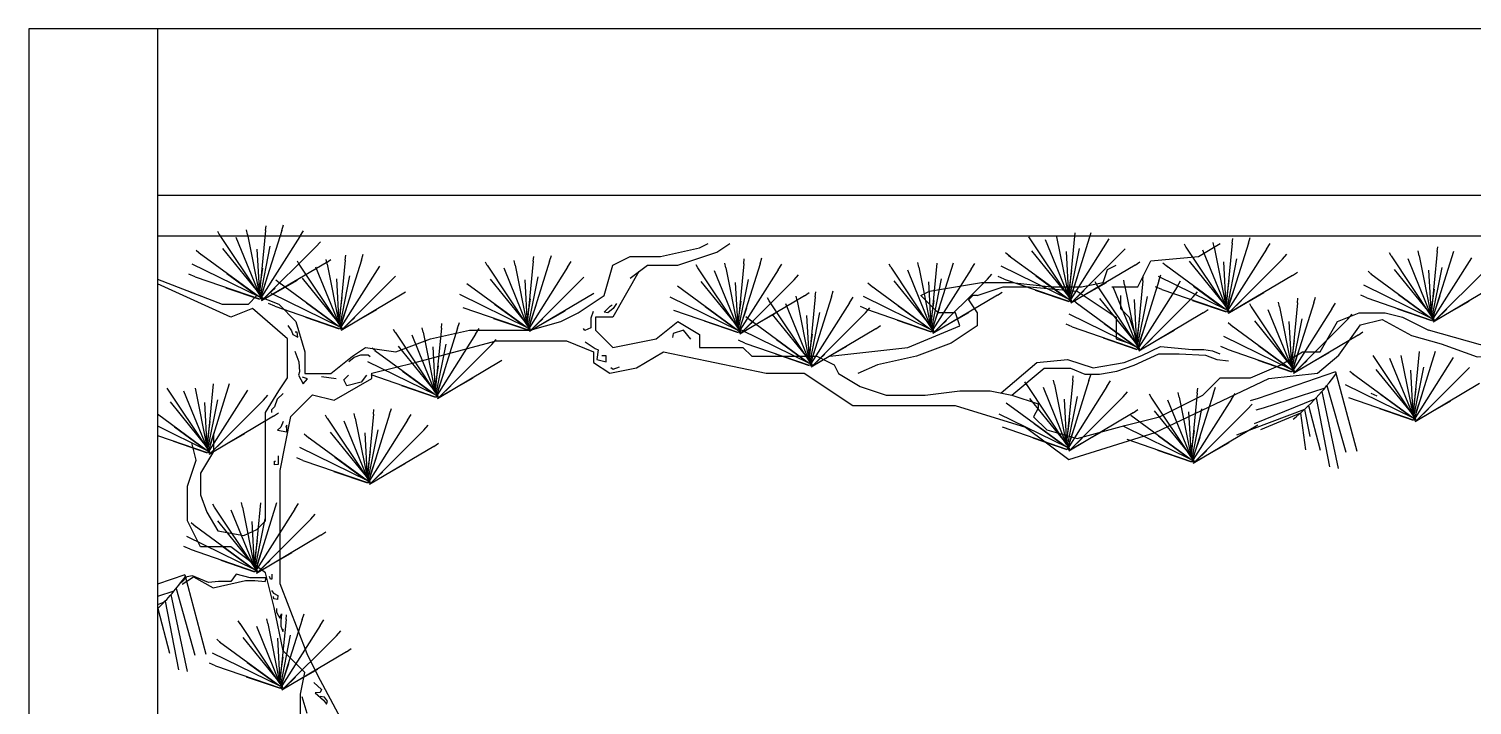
# Model space of a CAD drawing. Extents: x -66030 to 95157, y -13132 to 45879.
# Drawn here: x 21383 to 23166, y 40879 to 41715 of the extents above; entities that cross this region are included whole.
import ezdxf

# ---------------------------------------------------------------- set-up
doc = ezdxf.new("R2010")
doc.units = 0
doc.header["$LTSCALE"] = 100
doc.header["$MEASUREMENT"] = 0
for name, color, linetype in [('3', 11, 'CONTINUOUS'), ('4', 121, 'CONTINUOUS'), ('6', 6, 'CONTINUOUS')]:
    doc.layers.add(name, color=color, linetype=linetype)

msp = doc.modelspace()

# ---------------------------------------------------------------- linework, layer by layer
at = {"layer": '3', "linetype": 'ByBlock'}
for p, q in [((21618.3, 41460.6), (21616.2, 41464.5)), ((21618, 41460.9), (21667.8, 41386.3)), ((21638.6, 41457.6), (21667.8, 41386.3)), ((21652.9, 41460.9), (21651.6, 41466.6)), ((21652.9, 41460.9), (21667.8, 41386.3)), ((21675.3, 41465.8), (21667.8, 41388.7)), ((21695.2, 41465.8), (21670.3, 41386.3)), ((21717.6, 41458.4), (21670.3, 41383.8)), ((21675.3, 41465.8), (21675.8, 41471.8)), ((21695.2, 41465.8), (21697.5, 41473)), ((21717.6, 41458.4), (21722, 41465.4)), ((22618, 41458), (22667.8, 41383.4)), ((22652.9, 41458), (22667.8, 41383.4)), ((22675.3, 41463), (22667.8, 41385.9)), ((22695.2, 41463), (22670.3, 41383.4)), ((22870, 41450.3), (22870.5, 41456.2)), ((22889.9, 41450.3), (22892.2, 41457.4)), ((21589.6, 41441.6), (21595.7, 41436.4)), ((21593.1, 41438.5), (21667.8, 41383.8)), ((21622, 41443.7), (21670, 41384.5)), ((21664.6, 41442.8), (21667.5, 41387.6)), ((21680.6, 41446.4), (21668.4, 41384.8)), ((21737.5, 41445.9), (21670.3, 41378.8)), ((21737.5, 41445.9), (21742.9, 41452.1)), ((22589.6, 41438.7), (22595.7, 41433.6)), ((22622, 41440.8), (22670, 41381.6)), ((22638.6, 41454.7), (22667.8, 41383.4)), ((22664.6, 41439.9), (22667.5, 41384.7)), ((22680.6, 41443.5), (22668.4, 41381.9)), ((22717.6, 41455.5), (22670.3, 41380.9)), ((22737.5, 41443.1), (22670.3, 41375.9)), ((22813, 41445), (22810.9, 41449)), ((22812.7, 41445.3), (22862.5, 41370.7)), ((22833.3, 41442), (22862.5, 41370.7)), ((22847.5, 41445.3), (22846.3, 41451.1)), ((22847.5, 41445.3), (22862.5, 41370.7)), ((22870, 41450.3), (22862.5, 41373.2)), ((22889.9, 41450.3), (22865, 41370.7)), ((22912.3, 41442.8), (22865, 41368.2)), ((22912.3, 41442.8), (22916.7, 41449.9)), ((23066.5, 41434.5), (23064.4, 41438.4)), ((23101, 41434.8), (23099.7, 41440.6)), ((23123.4, 41439.8), (23116, 41362.7)), ((23143.3, 41439.8), (23118.4, 41360.2)), ((23123.4, 41439.8), (23123.9, 41445.7)), ((21583.9, 41424.9), (21667.8, 41383.8)), ((21749.9, 41426.1), (21670.3, 41378.8)), ((21716.7, 41424.1), (21714.6, 41428.1)), ((21716.4, 41424.4), (21766.2, 41349.8)), ((21737, 41421.1), (21766.2, 41349.8)), ((21749.9, 41426.1), (21755.9, 41430.1)), ((21751.3, 41424.4), (21750, 41430.2)), ((21751.3, 41424.4), (21766.2, 41349.8)), ((21773.7, 41429.4), (21766.2, 41352.3)), ((21793.6, 41429.4), (21768.7, 41349.8)), ((21816, 41421.9), (21768.7, 41347.3)), ((21773.7, 41429.4), (21774.2, 41435.3)), ((21793.6, 41429.4), (21795.9, 41436.5)), ((21949.2, 41422.7), (21947.1, 41426.6)), ((21948.9, 41423), (21998.7, 41348.4)), ((21983.7, 41423), (21982.5, 41428.7)), ((21983.7, 41423), (21998.7, 41348.4)), ((22006.1, 41428), (21998.7, 41350.9)), ((22026.1, 41428), (22001.2, 41348.4)), ((22048.5, 41420.5), (22001.2, 41345.9)), ((22006.1, 41428), (22006.7, 41433.9)), ((22026.1, 41428), (22028.4, 41435.1)), ((22048.5, 41420.5), (22052.9, 41427.5)), ((22209.5, 41419.6), (22207.4, 41423.5)), ((22244, 41419.9), (22242.8, 41425.6)), ((22266.4, 41424.8), (22259, 41347.8)), ((22286.3, 41424.8), (22261.4, 41345.3)), ((22266.4, 41424.8), (22266.9, 41430.8)), ((22286.3, 41424.8), (22288.7, 41432)), ((22308.8, 41417.4), (22313.2, 41424.4)), ((22448.1, 41420.4), (22446, 41424.3)), ((22447.8, 41420.7), (22497.6, 41346.1)), ((22482.6, 41420.7), (22481.4, 41426.4)), ((22482.6, 41420.7), (22497.6, 41346.1)), ((22505, 41425.7), (22497.6, 41348.6)), ((22525, 41425.7), (22500.1, 41346.1)), ((22547.4, 41418.2), (22551.8, 41425.2)), ((22583.9, 41422.1), (22667.8, 41380.9)), ((22593.1, 41435.6), (22667.8, 41380.9)), ((22749.9, 41423.2), (22755.9, 41427.2)), ((22784.3, 41426), (22790.3, 41420.9)), ((22787.8, 41422.9), (22862.5, 41368.2)), ((22816.6, 41428.1), (22864.7, 41368.9)), ((22859.3, 41427.2), (22862.2, 41372)), ((22875.3, 41430.8), (22863.1, 41369.2)), ((22932.2, 41430.4), (22865, 41363.2)), ((22932.2, 41430.4), (22937.6, 41436.6)), ((23066.2, 41434.8), (23116, 41360.2)), ((23086.8, 41431.5), (23116, 41360.2)), ((23101, 41434.8), (23116, 41360.2)), ((23128.8, 41420.3), (23116.5, 41358.7)), ((23165.7, 41432.3), (23118.4, 41357.7)), ((21588.1, 41408.6), (21580.5, 41412)), ((21588.1, 41408.6), (21667.8, 41381.3)), ((21627.4, 41412.9), (21664.6, 41385.7)), ((21671.2, 41419.5), (21668.2, 41397.5)), ((21678.2, 41411.1), (21671.2, 41390.2)), ((21671.8, 41380.3), (21714.5, 41404.7)), ((21688, 41405.1), (21694.1, 41400)), ((21720.4, 41407.2), (21768.4, 41348)), ((21763, 41406.3), (21765.9, 41351.1)), ((21779, 41409.9), (21766.8, 41348.3)), ((21835.9, 41409.5), (21768.7, 41342.3)), ((21952.8, 41405.8), (22000.9, 41346.6)), ((21969.5, 41419.7), (21998.7, 41348.4)), ((21995.5, 41404.9), (21998.4, 41349.7)), ((22011.5, 41408.5), (21999.2, 41346.9)), ((22068.4, 41408.1), (22001.2, 41340.9)), ((22209.2, 41419.9), (22259, 41345.3)), ((22213.1, 41402.7), (22261.2, 41343.5)), ((22229.8, 41416.6), (22259, 41345.3)), ((22244, 41419.9), (22259, 41345.3)), ((22271.8, 41405.4), (22259.5, 41343.8)), ((22308.8, 41417.4), (22261.4, 41342.8)), ((22328.7, 41405), (22261.4, 41337.8)), ((22328.7, 41405), (22334, 41411.1)), ((22451.7, 41403.5), (22499.8, 41344.3)), ((22468.4, 41417.4), (22497.6, 41346.1)), ((22494.4, 41402.6), (22497.3, 41347.4)), ((22510.4, 41406.2), (22498.1, 41344.6)), ((22547.4, 41418.2), (22500.1, 41343.6)), ((22567.3, 41405.8), (22500.1, 41338.6)), ((22567.3, 41405.8), (22572.7, 41411.9)), ((22588.1, 41405.8), (22580.5, 41409.1)), ((22588.1, 41405.8), (22667.8, 41378.4)), ((22627.4, 41410), (22664.6, 41382.8)), ((22671.2, 41416.6), (22668.2, 41394.6)), ((22678.2, 41408.2), (22671.2, 41387.3)), ((22702.5, 41398.6), (22700.4, 41402.6)), ((22737, 41398.9), (22735.8, 41404.7)), ((22759.4, 41403.9), (22752, 41326.8)), ((22779.3, 41403.9), (22754.5, 41324.3)), ((22759.4, 41403.9), (22759.9, 41409.8)), ((22778.6, 41409.4), (22862.5, 41368.2)), ((22779.3, 41403.9), (22781.7, 41411)), ((22801.8, 41396.4), (22806.2, 41403.5)), ((22865.9, 41404), (22862.9, 41381.9)), ((22944.6, 41410.5), (22865, 41363.2)), ((22944.6, 41410.5), (22950.6, 41414.5)), ((23037.8, 41415.5), (23043.8, 41410.4)), ((23041.3, 41412.4), (23116, 41357.7)), ((23070.1, 41417.6), (23118.2, 41358.4)), ((23112.7, 41416.7), (23115.7, 41361.5)), ((23185.7, 41419.9), (23118.4, 41352.7)), ((21626.2, 41395.1), (21667.9, 41380.9)), ((21667.9, 41386.3), (21668.8, 41383.3)), ((21670, 41386.9), (21670, 41384.5)), ((21687, 41394.8), (21673.6, 41382.1)), ((21682.3, 41388.5), (21766.2, 41347.3)), ((21691.5, 41402), (21766.2, 41347.3)), ((21848.3, 41389.6), (21768.7, 41342.3)), ((21914.8, 41387.1), (21998.7, 41345.9)), ((21924, 41400.6), (21998.7, 41345.9)), ((22080.8, 41388.2), (22001.2, 41340.9)), ((22184.3, 41397.5), (22259, 41342.8)), ((22255.8, 41401.8), (22258.7, 41346.6)), ((22341.1, 41385.1), (22261.4, 41337.8)), ((22332.2, 41379.1), (22330.9, 41384.8)), ((22341.1, 41385.1), (22347, 41389.1)), ((22354.6, 41384), (22355.1, 41390)), ((22374.5, 41384), (22376.9, 41391.2)), ((22413.6, 41384.8), (22497.6, 41343.6)), ((22419.4, 41401.4), (22425.4, 41396.2)), ((22422.9, 41398.3), (22497.6, 41343.6)), ((22579.7, 41385.9), (22500.1, 41338.6)), ((22579.7, 41385.9), (22585.7, 41389.9)), ((22626.2, 41392.2), (22667.9, 41378)), ((22671.8, 41377.4), (22714.5, 41401.8)), ((22687, 41391.9), (22673.7, 41379.2)), ((22702.2, 41398.9), (22752, 41324.3)), ((22722.8, 41395.6), (22752, 41324.3)), ((22737, 41398.9), (22752, 41324.3)), ((22801.8, 41396.4), (22754.5, 41321.8)), ((22782.8, 41393.1), (22775.2, 41396.4)), ((22782.8, 41393.1), (22862.5, 41365.7)), ((22821.7, 41384), (22827, 41390.2)), ((22822.1, 41397.3), (22859.3, 41370.1)), ((22872.9, 41395.5), (22865.9, 41374.7)), ((22866.5, 41364.7), (22909.2, 41389.2)), ((23036.3, 41382.6), (23028.7, 41385.9)), ((23032, 41398.9), (23116, 41357.7)), ((23075.6, 41386.8), (23112.7, 41359.6)), ((23119.4, 41393.4), (23116.4, 41371.4)), ((23198.1, 41400), (23118.4, 41352.7)), ((23126.4, 41385), (23119.4, 41364.2)), ((21668.8, 41383.3), (21668.5, 41382.1)), ((21668.5, 41382.1), (21670, 41380.6)), ((21670, 41384.5), (21670.9, 41382.1)), ((21670, 41382.7), (21671.2, 41382.7)), ((21670, 41380.9), (21670, 41382.7)), ((21670.9, 41380.9), (21670, 41380.9)), ((21670.9, 41382.1), (21670.9, 41380.9)), ((21686.5, 41372.2), (21678.9, 41375.5)), ((21686.5, 41372.2), (21766.2, 41344.8)), ((21725.8, 41376.4), (21763, 41349.2)), ((21769.6, 41383.1), (21766.6, 41361)), ((21776.6, 41374.6), (21769.6, 41353.8)), ((21770.2, 41343.8), (21812.9, 41368.3)), ((21919, 41370.8), (21998.7, 41343.4)), ((21958.3, 41375), (21995.5, 41347.8)), ((22002.1, 41381.6), (21999.1, 41359.6)), ((22009.1, 41373.2), (22002.1, 41352.3)), ((22002.7, 41342.4), (22045.3, 41366.8)), ((22093.7, 41365), (22097.5, 41368.7)), ((22097.5, 41368.7), (22101.2, 41372.5)), ((22105, 41369.5), (22098.2, 41364.2)), ((22101.2, 41372.5), (22103.5, 41374)), ((22108.8, 41375.5), (22105, 41369.5)), ((22175, 41384), (22259, 41342.8)), ((22179.3, 41367.6), (22259, 41340.3)), ((22218.6, 41371.9), (22255.8, 41344.7)), ((22262.4, 41378.5), (22259.4, 41356.5)), ((22269.4, 41370.1), (22262.4, 41349.2)), ((22297.7, 41378.8), (22295.5, 41382.7)), ((22297.3, 41379.1), (22347.1, 41304.5)), ((22317.9, 41375.8), (22347.1, 41304.5)), ((22332.2, 41379.1), (22347.1, 41304.5)), ((22354.6, 41384), (22347.1, 41306.9)), ((22374.5, 41384), (22349.6, 41304.5)), ((22396.9, 41376.6), (22349.6, 41302)), ((22396.9, 41376.6), (22401.4, 41383.6)), ((22417.9, 41368.5), (22410.3, 41371.8)), ((22416.8, 41364.1), (22422.2, 41370.3)), ((22417.9, 41368.5), (22497.6, 41341.1)), ((22457.2, 41372.7), (22494.4, 41345.5)), ((22501, 41379.3), (22498, 41357.3)), ((22508, 41370.9), (22501, 41350)), ((22667.9, 41383.4), (22668.8, 41380.4)), ((22668.8, 41380.4), (22668.5, 41379.2)), ((22668.5, 41379.2), (22670, 41377.7)), ((22670, 41384), (22670, 41381.6)), ((22670, 41381.6), (22670.9, 41379.2)), ((22670, 41379.8), (22671.2, 41379.8)), ((22670, 41378), (22670, 41379.8)), ((22670.9, 41378), (22670, 41378)), ((22670.9, 41379.2), (22670.9, 41378)), ((22673.8, 41379.6), (22679.8, 41374.5)), ((22677.3, 41376.5), (22752, 41321.8)), ((22706.1, 41381.7), (22754.2, 41322.5)), ((22748.8, 41380.8), (22751.7, 41325.6)), ((22764.8, 41384.4), (22752.5, 41322.8)), ((22821.7, 41384), (22754.5, 41316.9)), ((22820.9, 41379.5), (22862.6, 41365.3)), ((22834.1, 41364.1), (22840, 41368.1)), ((22862.6, 41370.7), (22863.5, 41367.7)), ((22863.5, 41367.7), (22863.2, 41366.5)), ((22864.7, 41371.3), (22864.7, 41368.9)), ((22864.7, 41368.9), (22865.6, 41366.5)), ((22864.7, 41367.1), (22865.9, 41367.1)), ((22864.7, 41365.3), (22864.7, 41367.1)), ((22881.6, 41379.2), (22868.3, 41366.5)), ((22893.8, 41371.1), (22891.6, 41375.1)), ((22893.4, 41371.4), (22943.2, 41296.8)), ((22914, 41368.1), (22943.2, 41296.8)), ((22928.3, 41371.4), (22927, 41377.2)), ((22928.3, 41371.4), (22943.2, 41296.8)), ((22950.7, 41376.4), (22943.2, 41299.3)), ((22970.6, 41376.4), (22945.7, 41296.8)), ((22993, 41368.9), (22945.7, 41294.3)), ((22950.7, 41376.4), (22951.2, 41382.3)), ((22970.6, 41376.4), (22973, 41383.5)), ((22993, 41368.9), (22997.4, 41376)), ((23036.3, 41382.6), (23116, 41355.2)), ((23074.4, 41369), (23116.1, 41354.8)), ((23120, 41354.2), (23162.6, 41378.7)), ((23135.1, 41368.7), (23121.8, 41356)), ((21724.6, 41358.6), (21766.3, 41344.4)), ((21766.3, 41349.8), (21767.2, 41346.8)), ((21768.4, 41350.4), (21768.4, 41348)), ((21785.4, 41358.3), (21772.1, 41345.6)), ((21892.5, 41345), (21893, 41351)), ((21912.4, 41345), (21914.7, 41352.2)), ((21957.1, 41357.2), (21998.8, 41343)), ((22000.9, 41349), (22000.9, 41346.6)), ((22017.8, 41356.9), (22004.5, 41344.2)), ((22080.2, 41365.7), (22077.2, 41357.4)), ((22077.2, 41357.4), (22077.2, 41345.4)), ((22098.2, 41364.2), (22093.7, 41365)), ((22217.4, 41354.1), (22259.1, 41339.9)), ((22263, 41339.3), (22305.6, 41363.7)), ((22278.1, 41353.8), (22264.8, 41341.1)), ((22268.9, 41359.8), (22275, 41354.6)), ((22272.4, 41356.7), (22347.1, 41302)), ((22301.3, 41361.9), (22349.4, 41302.7)), ((22343.9, 41361), (22346.9, 41305.8)), ((22359.9, 41364.6), (22347.7, 41303)), ((22416.8, 41364.1), (22349.6, 41297)), ((22456, 41354.9), (22497.7, 41340.7)), ((22501.6, 41340.1), (22544.2, 41364.5)), ((22516.7, 41354.6), (22503.4, 41341.9)), ((22672.3, 41346.7), (22664.7, 41350)), ((22668, 41363), (22752, 41321.8)), ((22711.6, 41350.9), (22748.8, 41323.7)), ((22755.4, 41357.6), (22752.4, 41335.5)), ((22834.1, 41364.1), (22754.5, 41316.9)), ((22762.4, 41349.1), (22755.4, 41328.3)), ((22863.2, 41366.5), (22864.7, 41365)), ((22865.6, 41365.3), (22864.7, 41365.3)), ((22865, 41352.1), (22871.1, 41347)), ((22865.6, 41366.5), (22865.6, 41365.3)), ((22868.5, 41349), (22943.2, 41294.3)), ((22897.4, 41354.2), (22945.4, 41295)), ((22940, 41353.3), (22943, 41298.1)), ((22956, 41356.9), (22943.8, 41295.3)), ((23012.9, 41356.5), (22945.7, 41289.3)), ((23012.9, 41356.5), (23018.3, 41362.7)), ((23116.1, 41360.2), (23117, 41357.2)), ((23117, 41357.2), (23116.7, 41356)), ((23116.7, 41356), (23118.2, 41354.5)), ((23118.2, 41360.8), (23118.2, 41358.4)), ((23118.2, 41358.4), (23119.1, 41356)), ((23118.2, 41356.6), (23119.4, 41356.6)), ((23118.2, 41354.8), (23118.2, 41356.6)), ((23119.1, 41354.8), (23118.2, 41354.8)), ((23119.1, 41356), (23119.1, 41354.8)), ((21702.9, 41348.4), (21707.4, 41341.7)), ((21707.4, 41341.7), (21708.9, 41337.2)), ((21708.9, 41337.2), (21714.9, 41334.2)), ((21714.2, 41340.2), (21711.9, 41340.2)), ((21714.9, 41334.2), (21714.2, 41340.2)), ((21767.2, 41346.8), (21766.9, 41345.6)), ((21766.9, 41345.6), (21768.4, 41344.1)), ((21768.4, 41348), (21769.3, 41345.6)), ((21768.4, 41346.2), (21769.6, 41346.2)), ((21768.4, 41344.4), (21768.4, 41346.2)), ((21769.3, 41344.4), (21768.4, 41344.4)), ((21769.3, 41345.6), (21769.3, 41344.4)), ((21835.5, 41339.8), (21833.4, 41343.7)), ((21835.2, 41340.1), (21885, 41265.5)), ((21855.8, 41336.8), (21885, 41265.5)), ((21870.1, 41340.1), (21868.8, 41345.8)), ((21870.1, 41340.1), (21885, 41265.5)), ((21892.5, 41345), (21885, 41267.9)), ((21912.4, 41345), (21887.5, 41265.5)), ((21934.8, 41337.6), (21887.5, 41263)), ((21934.8, 41337.6), (21939.2, 41344.6)), ((21954.7, 41325.1), (21960.1, 41331.3)), ((21998.8, 41348.4), (21999.7, 41345.4)), ((21999.7, 41345.4), (21999.4, 41344.2)), ((21999.4, 41344.2), (22000.9, 41342.7)), ((22000.9, 41346.6), (22001.8, 41344.2)), ((22000.9, 41344.8), (22002.1, 41344.8)), ((22000.9, 41343), (22000.9, 41344.8)), ((22001.8, 41343), (22000.9, 41343)), ((22001.8, 41344.2), (22001.8, 41343)), ((22069.7, 41342.4), (22068.2, 41344.7)), ((22077.2, 41345.4), (22069.7, 41342.4)), ((22259.1, 41345.3), (22260, 41342.3)), ((22260, 41342.3), (22259.7, 41341.1)), ((22259.7, 41341.1), (22261.2, 41339.6)), ((22261.2, 41345.9), (22261.2, 41343.5)), ((22261.2, 41343.5), (22262.1, 41341.1)), ((22261.2, 41341.7), (22262.4, 41341.7)), ((22261.2, 41339.9), (22261.2, 41341.7)), ((22262.1, 41339.9), (22261.2, 41339.9)), ((22262.1, 41341.1), (22262.1, 41339.9)), ((22263.2, 41343.2), (22347.1, 41302)), ((22306.7, 41331.1), (22343.9, 41303.9)), ((22350.6, 41337.7), (22347.5, 41315.7)), ((22429.3, 41344.3), (22349.6, 41297)), ((22429.3, 41344.3), (22435.2, 41348.3)), ((22497.7, 41346.1), (22498.6, 41343.1)), ((22498.6, 41343.1), (22498.3, 41341.9)), ((22498.3, 41341.9), (22499.8, 41340.4)), ((22499.8, 41346.7), (22499.8, 41344.3)), ((22499.8, 41344.3), (22500.7, 41341.9)), ((22499.8, 41342.5), (22501, 41342.5)), ((22499.8, 41340.7), (22499.8, 41342.5)), ((22500.7, 41340.7), (22499.8, 41340.7)), ((22500.7, 41341.9), (22500.7, 41340.7)), ((22672.3, 41346.7), (22752, 41319.3)), ((22710.4, 41333.1), (22752.1, 41318.9)), ((22756, 41318.3), (22798.6, 41342.8)), ((22771.1, 41332.8), (22757.8, 41320.1)), ((22859.3, 41335.5), (22943.2, 41294.3)), ((23025.4, 41336.6), (22945.7, 41289.3)), ((23025.4, 41336.6), (23031.3, 41340.6)), ((21711.2, 41316.9), (21716.4, 41303.4)), ((21806.8, 41320.8), (21812.9, 41315.6)), ((21810.3, 41317.7), (21885, 41263)), ((21839.2, 41322.9), (21887.2, 41263.7)), ((21881.8, 41322), (21884.7, 41266.7)), ((21897.8, 41325.6), (21885.6, 41264)), ((21954.7, 41325.1), (21887.5, 41258)), ((22070.4, 41328.2), (22082.5, 41319.9)), ((22082.5, 41319.9), (22086.2, 41318.4)), ((22086.2, 41318.4), (22084.7, 41306.4)), ((22267.5, 41326.8), (22259.9, 41330.2)), ((22267.5, 41326.8), (22347.1, 41299.5)), ((22305.5, 41313.3), (22347.2, 41299.1)), ((22357.5, 41329.3), (22350.6, 41308.4)), ((22351.2, 41298.5), (22393.8, 41322.9)), ((22752.1, 41324.3), (22753, 41321.3)), ((22753, 41321.3), (22752.7, 41320.1)), ((22752.7, 41320.1), (22754.2, 41318.6)), ((22754.2, 41325), (22754.2, 41322.5)), ((22754.2, 41322.5), (22755.1, 41320.1)), ((22754.2, 41320.7), (22755.4, 41320.7)), ((22754.2, 41318.9), (22754.2, 41320.7)), ((22755.1, 41318.9), (22754.2, 41318.9)), ((22755.1, 41320.1), (22755.1, 41318.9)), ((22863.6, 41319.2), (22856, 41322.5)), ((22863.6, 41319.2), (22943.2, 41291.8)), ((22902.8, 41323.4), (22940, 41296.2)), ((22946.7, 41330.1), (22943.6, 41308)), ((22953.6, 41321.6), (22946.7, 41300.8)), ((22947.3, 41290.8), (22989.9, 41315.3)), ((23100.9, 41316.5), (23093.4, 41239.4)), ((23120.8, 41316.5), (23095.9, 41236.9)), ((21716.4, 41303.4), (21717.2, 41291.4)), ((21778.1, 41304.1), (21784.8, 41309.4)), ((21784.8, 41309.4), (21793.1, 41312.4)), ((21793.1, 41312.4), (21802.1, 41312.4)), ((21801.1, 41304.1), (21885, 41263)), ((21802.1, 41312.4), (21804.4, 41310.1)), ((21888.4, 41298.7), (21885.4, 41276.7)), ((21967.2, 41305.2), (21887.5, 41258)), ((22084.7, 41306.4), (22096, 41303.4)), ((22096, 41310.9), (22090.7, 41310.9)), ((22096, 41303.4), (22096, 41310.9)), ((22102, 41296.6), (22105, 41294.4)), ((22105, 41294.4), (22112.5, 41297.4)), ((22347.2, 41304.5), (22348.1, 41301.5)), ((22348.1, 41301.5), (22347.8, 41300.3)), ((22347.8, 41300.3), (22349.4, 41298.8)), ((22349.4, 41305.1), (22349.4, 41302.7)), ((22349.4, 41302.7), (22350.3, 41300.3)), ((22349.4, 41299.1), (22349.4, 41300.9)), ((22349.4, 41300.9), (22350.6, 41300.9)), ((22350.3, 41299.1), (22349.4, 41299.1)), ((22350.3, 41300.3), (22350.3, 41299.1)), ((22366.3, 41313), (22353, 41300.3)), ((22901.6, 41305.6), (22943.3, 41291.4)), ((22943.3, 41296.8), (22944.2, 41293.8)), ((22945.4, 41297.4), (22945.4, 41295)), ((22962.4, 41305.3), (22949.1, 41292.6)), ((23043.6, 41311.5), (23093.4, 41236.9)), ((23064.2, 41308.2), (23093.4, 41236.9)), ((23078.5, 41311.5), (23093.4, 41236.9)), ((23106.2, 41297), (23094, 41235.4)), ((23143.2, 41309), (23095.9, 41234.4)), ((23163.1, 41296.6), (23095.9, 41229.4)), ((21717.2, 41291.4), (21715.7, 41286.9)), ((21715.7, 41286.9), (21721.7, 41276.4)), ((21726.9, 41282.4), (21720.9, 41284.6)), ((21721.7, 41276.4), (21726.9, 41282.4)), ((21744.2, 41285.4), (21762.3, 41283.1)), ((21805.3, 41287.8), (21885, 41260.5)), ((21844.6, 41292.1), (21881.8, 41264.9)), ((21895.4, 41290.3), (21888.4, 41269.4)), ((21889.1, 41259.5), (21931.7, 41283.9)), ((22615.9, 41275.1), (22613.8, 41279)), ((22650.4, 41275.4), (22649.1, 41281.1)), ((22672.8, 41280.4), (22665.3, 41203.3)), ((22692.7, 41280.4), (22667.8, 41200.8)), ((22672.8, 41280.4), (22673.3, 41286.3)), ((22692.7, 41280.4), (22695.1, 41287.5)), ((22715.1, 41272.9), (22719.6, 41279.9)), ((22997.7, 41291.2), (22901.8, 41258.3)), ((22944.2, 41293.8), (22943.9, 41292.6)), ((22943.9, 41292.6), (22945.4, 41291.1)), ((22945.4, 41295), (22946.4, 41292.6)), ((22945.4, 41293.2), (22946.7, 41293.2)), ((22945.4, 41291.4), (22945.4, 41293.2)), ((22946.4, 41291.4), (22945.4, 41291.4)), ((22946.4, 41292.6), (22946.4, 41291.4)), ((22997.7, 41291.2), (23023.9, 41193.2)), ((23015.2, 41292.2), (23021.3, 41287.1)), ((23018.7, 41289.1), (23093.4, 41234.4)), ((23047.6, 41294.3), (23095.6, 41235.1)), ((23090.2, 41293.4), (23093.1, 41238.2)), ((21553.1, 41271.2), (21602.9, 41196.6)), ((21573.7, 41267.9), (21602.9, 41196.6)), ((21588, 41271.2), (21602.9, 41196.6)), ((21610.4, 41276.2), (21602.9, 41199.1)), ((21630.3, 41276.2), (21605.4, 41196.6)), ((21652.7, 41268.7), (21605.4, 41194.1)), ((21672.6, 41256.3), (21678, 41262.5)), ((21696.9, 41264.3), (21689.4, 41257.6)), ((21843.4, 41274.2), (21885.1, 41260.1)), ((21885.1, 41265.5), (21886, 41262.5)), ((21886, 41262.5), (21885.7, 41261.3)), ((21885.7, 41261.3), (21887.2, 41259.8)), ((21887.2, 41266.1), (21887.2, 41263.7)), ((21887.2, 41263.7), (21888.1, 41261.3)), ((21887.2, 41261.9), (21888.4, 41261.9)), ((21887.2, 41260.1), (21887.2, 41261.9)), ((21888.1, 41260.1), (21887.2, 41260.1)), ((21888.1, 41261.3), (21888.1, 41260.1)), ((21904.2, 41273.9), (21890.9, 41261.3)), ((22615.6, 41275.4), (22665.3, 41200.8)), ((22636.1, 41272.1), (22665.3, 41200.8)), ((22650.4, 41275.4), (22665.3, 41200.8)), ((22678.2, 41260.9), (22665.9, 41199.3)), ((22715.1, 41272.9), (22667.8, 41198.3)), ((22735.1, 41260.5), (22667.8, 41193.3)), ((22735.1, 41260.5), (22740.4, 41266.6)), ((22769.9, 41259.7), (22767.7, 41263.6)), ((22769.5, 41260), (22819.3, 41185.4)), ((22804.4, 41260), (22803.1, 41265.8)), ((22804.4, 41260), (22819.3, 41185.4)), ((22826.8, 41265), (22819.3, 41187.9)), ((22846.7, 41265), (22821.8, 41185.4)), ((22826.8, 41265), (22827.3, 41270.9)), ((22846.7, 41265), (22849.1, 41272.1)), ((22869.1, 41257.5), (22873.6, 41264.6)), ((22984.3, 41271.1), (22908.2, 41246.3)), ((22980.7, 41266.9), (23000.8, 41171.7)), ((22987, 41274.4), (23010.3, 41191.8)), ((23009.5, 41275.6), (23093.4, 41234.4)), ((23049.2, 41261.1), (23041.7, 41264.5)), ((23053, 41263.5), (23090.2, 41236.3)), ((23096.9, 41270.1), (23093.8, 41248.1)), ((23175.6, 41276.7), (23095.9, 41229.4)), ((23103.8, 41261.7), (23096.9, 41240.8)), ((21557.1, 41254), (21605.2, 41194.8)), ((21599.7, 41253.1), (21602.7, 41197.9)), ((21615.7, 41256.7), (21603.5, 41195.1)), ((21672.6, 41256.3), (21605.4, 41189.1)), ((21686.4, 41247.8), (21682.6, 41244.1)), ((21682.6, 41244.1), (21682.6, 41241.1)), ((21689.4, 41257.6), (21686.4, 41247.8)), ((21808.4, 41238.9), (21809, 41244.8)), ((21828.4, 41238.9), (21830.7, 41246)), ((22590.7, 41253), (22665.3, 41198.3)), ((22619.5, 41258.2), (22667.6, 41199)), ((22662.1, 41257.3), (22665.1, 41202.1)), ((22747.5, 41240.6), (22753.4, 41244.6)), ((22773.5, 41242.8), (22821.6, 41183.6)), ((22790.1, 41256.7), (22819.3, 41185.4)), ((22816.1, 41241.9), (22819.1, 41186.7)), ((22832.1, 41245.5), (22819.9, 41183.9)), ((22869.1, 41257.5), (22821.8, 41182.9)), ((22889, 41245.1), (22821.8, 41177.9)), ((22959.3, 41244.8), (22875.4, 41213)), ((22889, 41245.1), (22894.4, 41251.3)), ((22901.8, 41258.3), (22892.1, 41255.3)), ((22972.1, 41257.5), (22896.9, 41227.1)), ((22908.2, 41246.3), (22899, 41244)), ((22959.3, 41244.8), (22966, 41211.4)), ((22964.2, 41249.5), (22978.8, 41194.3)), ((22973.5, 41258.9), (22990, 41173.9)), ((23013.7, 41259.3), (23093.4, 41231.9)), ((23051.8, 41245.7), (23093.5, 41231.5)), ((23097.5, 41230.9), (23140.1, 41255.3)), ((23112.6, 41245.4), (23099.3, 41232.7)), ((21541.5, 41239.1), (21602.9, 41194.1)), ((21541.5, 41224.3), (21602.9, 41194.1)), ((21606.4, 41229.8), (21603.4, 41207.8)), ((21685.1, 41236.4), (21605.4, 41189.1)), ((21685.1, 41236.4), (21691, 41240.4)), ((21696.9, 41229.8), (21693.9, 41223)), ((21701.4, 41225.3), (21699.9, 41222.3)), ((21701.4, 41217), (21701.4, 41225.3)), ((21751.5, 41233.6), (21749.4, 41237.6)), ((21751.2, 41233.9), (21801, 41159.3)), ((21771.8, 41230.6), (21801, 41159.3)), ((21786, 41233.9), (21784.8, 41239.7)), ((21786, 41233.9), (21801, 41159.3)), ((21808.4, 41238.9), (21801, 41161.8)), ((21828.4, 41238.9), (21803.5, 41159.3)), ((21850.8, 41231.4), (21803.5, 41156.8)), ((21850.8, 41231.4), (21855.2, 41238.5)), ((21870.7, 41219), (21876.1, 41225.2)), ((22581.4, 41239.5), (22665.3, 41198.3)), ((22625, 41227.4), (22662.1, 41200.2)), ((22668.8, 41234), (22665.8, 41212)), ((22747.5, 41240.6), (22667.8, 41193.3)), ((22675.7, 41225.6), (22668.8, 41204.7)), ((22735.4, 41224.1), (22819.3, 41182.9)), ((22744.6, 41237.6), (22819.3, 41182.9)), ((22901.5, 41225.2), (22821.8, 41177.9)), ((22954.3, 41240.3), (22904.7, 41219.4)), ((22954.3, 41240.3), (22960.6, 41194.8)), ((23093.5, 41236.9), (23094.4, 41233.9)), ((23094.4, 41233.9), (23094.1, 41232.7)), ((23094.1, 41232.7), (23095.6, 41231.2)), ((23095.6, 41237.5), (23095.6, 41235.1)), ((23095.6, 41235.1), (23096.5, 41232.7)), ((23095.6, 41233.3), (23096.9, 41233.3)), ((23095.6, 41231.5), (23095.6, 41233.3)), ((23096.5, 41231.5), (23095.6, 41231.5)), ((23096.5, 41232.7), (23096.5, 41231.5)), ((21541.5, 41212.7), (21602.9, 41191.6)), ((21562.5, 41223.2), (21599.7, 41196)), ((21613.3, 41221.4), (21606.4, 41200.6)), ((21607, 41190.6), (21649.6, 41215)), ((21693.9, 41223), (21690.1, 41219.3)), ((21690.1, 41219.3), (21701.4, 41217)), ((21722.8, 41214.6), (21728.8, 41209.5)), ((21726.3, 41211.5), (21801, 41156.8)), ((21755.1, 41216.7), (21803.2, 41157.5)), ((21797.8, 41215.8), (21800.7, 41160.6)), ((21813.8, 41219.4), (21801.6, 41157.8)), ((21870.7, 41219), (21803.5, 41151.8)), ((22585.7, 41223.2), (22665.3, 41195.8)), ((22623.7, 41209.6), (22665.5, 41195.4)), ((22669.4, 41194.8), (22712, 41219.2)), ((22684.5, 41209.3), (22671.2, 41196.6)), ((22739.7, 41207.8), (22819.3, 41180.4)), ((22778.9, 41212), (22816.1, 41184.8)), ((22822.8, 41218.7), (22819.7, 41196.6)), ((22829.7, 41210.2), (22822.8, 41189.4)), ((21561.3, 41205.4), (21603.1, 41191.2)), ((21603.1, 41196.6), (21604, 41193.6)), ((21604, 41193.6), (21603.7, 41192.4)), ((21603.7, 41192.4), (21605.2, 41190.9)), ((21605.2, 41197.2), (21605.2, 41194.8)), ((21605.2, 41194.8), (21606.1, 41192.4)), ((21605.2, 41193), (21606.4, 41193)), ((21605.2, 41191.2), (21605.2, 41193)), ((21606.1, 41191.2), (21605.2, 41191.2)), ((21606.1, 41192.4), (21606.1, 41191.2)), ((21622.1, 41205.1), (21608.8, 41192.4)), ((21717.1, 41198), (21801, 41156.8)), ((21804.4, 41192.6), (21801.4, 41170.5)), ((21883.1, 41199.1), (21803.5, 41151.8)), ((21883.1, 41199.1), (21889.1, 41203.1)), ((22665.5, 41200.8), (22666.4, 41197.8)), ((22666.4, 41197.8), (22666.1, 41196.6)), ((22666.1, 41196.6), (22667.6, 41195.1)), ((22667.6, 41201.4), (22667.6, 41199)), ((22667.6, 41199), (22668.5, 41196.6)), ((22667.6, 41197.2), (22668.8, 41197.2)), ((22667.6, 41195.4), (22667.6, 41197.2)), ((22668.5, 41195.4), (22667.6, 41195.4)), ((22668.5, 41196.6), (22668.5, 41195.4)), ((22777.7, 41194.2), (22819.4, 41180)), ((22823.4, 41179.4), (22866, 41203.9)), ((22838.5, 41193.9), (22825.2, 41181.2)), ((21686.1, 41176.2), (21686.1, 41180.7)), ((21686.1, 41180.7), (21687.4, 41180.7)), ((21690.7, 41176.8), (21686.1, 41176.2)), ((21690.7, 41187.3), (21690.7, 41176.8)), ((21721.3, 41181.7), (21713.7, 41185)), ((21721.3, 41181.7), (21801, 41154.3)), ((21760.6, 41185.9), (21797.8, 41158.7)), ((21811.4, 41184.1), (21804.4, 41163.3)), ((21805, 41153.3), (21847.7, 41177.8)), ((22819.4, 41185.4), (22820.3, 41182.4)), ((22820.3, 41182.4), (22820, 41181.2)), ((22820, 41181.2), (22821.6, 41179.7)), ((22821.6, 41186), (22821.6, 41183.6)), ((22821.6, 41183.6), (22822.5, 41181.2)), ((22821.6, 41180), (22821.6, 41181.8)), ((22821.6, 41181.8), (22822.8, 41181.8)), ((22822.5, 41180), (22821.6, 41180)), ((22822.5, 41181.2), (22822.5, 41180)), ((21759.4, 41168.1), (21801.1, 41153.9)), ((21801.1, 41159.3), (21802, 41156.3)), ((21802, 41156.3), (21801.7, 41155.1)), ((21801.7, 41155.1), (21803.2, 41153.6)), ((21803.2, 41159.9), (21803.2, 41157.5)), ((21803.2, 41157.5), (21804.1, 41155.1)), ((21803.2, 41155.7), (21804.4, 41155.7)), ((21803.2, 41153.9), (21803.2, 41155.7)), ((21804.1, 41153.9), (21803.2, 41153.9)), ((21804.1, 41155.1), (21804.1, 41153.9)), ((21820.1, 41167.8), (21806.8, 41155.1)), ((21612.1, 41123.8), (21609.9, 41127.7)), ((21611.7, 41124.1), (21661.5, 41049.5)), ((21632.3, 41120.8), (21661.5, 41049.5)), ((21646.6, 41124.1), (21645.3, 41129.8)), ((21646.6, 41124.1), (21661.5, 41049.5)), ((21669, 41129.1), (21661.5, 41052)), ((21688.9, 41129.1), (21664, 41049.5)), ((21711.3, 41121.6), (21664, 41047)), ((21711.3, 41121.6), (21715.7, 41128.6)), ((21583.3, 41104.8), (21589.4, 41099.6)), ((21586.8, 41101.7), (21661.5, 41047)), ((21615.7, 41106.9), (21663.7, 41047.7)), ((21658.3, 41106), (21661.3, 41050.8)), ((21674.3, 41109.6), (21662.1, 41048)), ((21731.2, 41109.2), (21664, 41042)), ((21731.2, 41109.2), (21736.6, 41115.3)), ((21577.6, 41088.2), (21661.5, 41047)), ((21665, 41082.7), (21661.9, 41060.7)), ((21743.7, 41089.3), (21664, 41042)), ((21743.7, 41089.3), (21749.6, 41093.3)), ((21581.8, 41071.9), (21574.3, 41075.2)), ((21581.8, 41071.9), (21661.5, 41044.5)), ((21621.1, 41076.1), (21658.3, 41048.9)), ((21671.9, 41074.3), (21665, 41053.4)), ((21665.6, 41043.5), (21708.2, 41067.9)), ((21619.9, 41058.3), (21661.6, 41044.1)), ((21661.6, 41049.5), (21662.5, 41046.5)), ((21662.5, 41046.5), (21662.2, 41045.3)), ((21663.7, 41050.1), (21663.7, 41047.7)), ((21663.7, 41047.7), (21664.7, 41045.3)), ((21663.7, 41045.9), (21665, 41045.9)), ((21663.7, 41044.1), (21663.7, 41045.9)), ((21680.7, 41058), (21667.4, 41045.3)), ((21575.4, 41040.2), (21541.5, 41028.6)), ((21578, 41037.9), (21571.1, 41031)), ((21572.3, 41028.7), (21586.1, 41037.9)), ((21575.4, 41040.2), (21601.5, 40942.2)), ((21585, 41039), (21578, 41037.9)), ((21604.5, 41031), (21585, 41039)), ((21586.1, 41037.9), (21610.3, 41024.1)), ((21617.2, 41032.1), (21604.5, 41031)), ((21610.3, 41024.1), (21650.5, 41033.3)), ((21632.1, 41032.1), (21617.2, 41032.1)), ((21639, 41041.3), (21632.1, 41032.1)), ((21656.3, 41036.7), (21639, 41041.3)), ((21650.5, 41033.3), (21662, 41033.3)), ((21675.8, 41036.7), (21656.3, 41036.7)), ((21662, 41033.3), (21674.7, 41032.1)), ((21662.2, 41045.3), (21663.7, 41043.8)), ((21664.7, 41044.1), (21663.7, 41044.1)), ((21664.7, 41045.3), (21664.7, 41044.1)), ((21674.7, 41032.1), (21675.8, 41036.7)), ((21681.2, 41035.1), (21679.9, 41038.2)), ((21683, 41035.1), (21681.2, 41035.1)), ((21683, 41041.3), (21683, 41035.1)), ((21561.9, 41020.1), (21541.5, 41013.5)), ((21558.3, 41015.9), (21578.4, 40920.7)), ((21564.6, 41023.4), (21587.9, 40940.8)), ((21682.4, 41020.9), (21684.9, 41017.8)), ((21684.9, 41017.8), (21690.5, 41014.7)), ((21685.5, 41010.4), (21684.9, 41013.5)), ((21689.8, 41009.8), (21685.5, 41010.4)), ((21690.5, 41014.7), (21689.8, 41009.8)), ((21549.8, 41006.5), (21541.5, 41003.2)), ((21541.9, 40998.5), (21556.4, 40943.3)), ((21551.1, 41007.9), (21567.6, 40922.9)), ((21688.6, 40998.7), (21688.6, 40994.3)), ((21688.6, 40994.3), (21692.9, 40986.9)), ((21643.6, 40979.7), (21641.4, 40983.6)), ((21643.2, 40980), (21693, 40905.4)), ((21663.8, 40976.7), (21693, 40905.4)), ((21678.1, 40980), (21676.8, 40985.7)), ((21678.1, 40980), (21693, 40905.4)), ((21692.9, 40986.9), (21694.8, 40991.9)), ((21700.5, 40984.9), (21693, 40907.8)), ((21694.8, 40991.9), (21694.2, 40983.2)), ((21694.2, 40983.2), (21694.2, 40977)), ((21694.2, 40977), (21696.7, 40970.2)), ((21720.4, 40984.9), (21695.5, 40905.4)), ((21742.8, 40977.5), (21695.5, 40902.9)), ((21700.5, 40984.9), (21701, 40990.9)), ((21720.4, 40984.9), (21722.8, 40992.1)), ((21742.8, 40977.5), (21747.3, 40984.5)), ((21614.8, 40960.7), (21620.9, 40955.5)), ((21618.3, 40957.6), (21693, 40902.9)), ((21647.2, 40962.8), (21695.3, 40903.6)), ((21689.8, 40961.9), (21692.8, 40906.6)), ((21705.8, 40965.5), (21693.6, 40903.9)), ((21762.7, 40965), (21695.5, 40897.9)), ((21696.7, 40970.2), (21697.3, 40973.3)), ((21762.7, 40965), (21768.1, 40971.2)), ((21609.1, 40944), (21693, 40902.9)), ((21696.5, 40938.6), (21693.4, 40916.6)), ((21775.2, 40945.1), (21695.5, 40897.9)), ((21775.2, 40945.1), (21781.1, 40949.2)), ((21613.4, 40927.7), (21605.8, 40931.1)), ((21613.4, 40927.7), (21693, 40900.4)), ((21652.6, 40932), (21689.8, 40904.8)), ((21703.4, 40930.2), (21696.5, 40909.3)), ((21697.1, 40899.3), (21739.7, 40923.8)), ((21651.4, 40914.1), (21693.1, 40900)), ((21693.1, 40905.4), (21694, 40902.4)), ((21695.3, 40906), (21695.3, 40903.6)), ((21695.3, 40903.6), (21696.2, 40901.2)), ((21712.2, 40913.8), (21698.9, 40901.2)), ((21735, 40907.2), (21744.3, 40898.5)), ((21694, 40902.4), (21693.7, 40901.2)), ((21693.7, 40901.2), (21695.3, 40899.7)), ((21695.3, 40901.8), (21696.5, 40901.8)), ((21695.3, 40900), (21695.3, 40901.8)), ((21696.2, 40900), (21695.3, 40900)), ((21696.2, 40901.2), (21696.2, 40900)), ((21719.9, 40890), (21726.1, 40869.2)), ((21742.5, 40894.8), (21736.3, 40894.2)), ((21736.3, 40894.2), (21746.8, 40885.5)), ((21744.3, 40898.5), (21742.5, 40894.8)), ((21748, 40889.2), (21742.5, 40889.9)), ((21746.8, 40885.5), (21750.5, 40880.6)), ((21751.7, 40884.3), (21748, 40889.2)), ((21750.5, 40880.6), (21751.7, 40884.3))]:
    msp.add_line(p, q, dxfattribs=at)
for points in [[(22731.8, 41385.7), (22731.8, 41369.6), (22742.5, 41358.9), (22747.9, 41342.8)], [(22200.9, 41331.8), (22191.9, 41342.8), (22179, 41338.8), (22178, 41333.8)], [(21800.1, 41287.1), (21793.5, 41278.6), (21775.6, 41273.9), (21771.9, 41281.5), (21777.5, 41287.1)]]:
    msp.add_lwpolyline(points, dxfattribs=at)
for centre, start in [((22761.6, 41457.9), 309.1847), ((21339.2, 41206.9), 314.0992)]:
    msp.add_arc(centre, 290.7, start, 324.5199, dxfattribs=at)
at = {"layer": '4', "linetype": 'ByBlock'}
for p, q in [((21382.6, 41715.2), (21382.6, 39315.2)), ((24982.6, 41715.2), (21382.6, 41715.2))]:
    msp.add_line(p, q, dxfattribs=at)
for points in [[(21793.3, 40815.9), (21739.9, 40915.9), (21726.6, 40942.6), (21693.2, 41029.3), (21693.2, 41089.3), (21693.2, 41156), (21693.2, 41169.4), (21706.6, 41236.1), (21733.3, 41262.7), (21760, 41256.1), (21806.7, 41282.8), (21806.7, 41289.4), (21860.1, 41302.8), (21960.3, 41329.4), (22047, 41329.4), (22080.4, 41316.1), (22080.4, 41302.8), (22100.5, 41289.4), (22133.8, 41296.1), (22167.2, 41316.1), (22294.1, 41289.4), (22340.8, 41289.4), (22400.9, 41249.4), (22527.7, 41249.4), (22614.5, 41222.7), (22667.9, 41182.7), (22774.8, 41216.1), (22915, 41282.8), (22975.5, 41289.4), (23001.8, 41312), (23028.5, 41349.4), (23055.2, 41356.1)], [(23055.2, 41356.1), (23091.4, 41336.2), (23128.3, 41325.9), (23172.5, 41309.7), (23235.9, 41312.7), (23277.2, 41337.7), (23310.1, 41356.1)]]:
    msp.add_lwpolyline(points, dxfattribs=at)
at = {"layer": '6', "linetype": 'ByBlock'}
msp.add_line((22749.9, 41423.2), (22670.3, 41375.9), dxfattribs=at)
for points in [[(21541.5, 41715.2), (21541.5, 39315.2)], [(21541.5, 41509.4), (24823.8, 41509.4)], [(21541.5, 41459.4), (24823.8, 41459.4)], [(21541.5, 41405.7), (21621.7, 41375), (21653.9, 41375), (21664.6, 41385.7), (21691.4, 41375), (21712.8, 41353.5), (21723.6, 41316), (21723.6, 41289.3), (21755.7, 41289.3), (21782.6, 41310.7), (21798.7, 41321.4), (21836.2, 41316), (21879.1, 41332.1), (21927.4, 41342.8), (22002.4, 41342.8), (22040, 41353.5), (22061.4, 41364.3), (22093.6, 41385.7), (22104.3, 41423.2), (22125.8, 41433.9), (22163.3, 41433.9), (22211.6, 41444.6), (22222.3, 41450)], [(22125.8, 41407.1), (22147.2, 41423.2), (22184.8, 41423.2), (22200.9, 41428.5), (22233, 41439.3), (22249.1, 41450)], [(22721.1, 41396.4), (22753.3, 41396.4), (22769.3, 41428.5), (22828.3, 41433.9), (22855.1, 41450)], [(22372.5, 41310.7), (22469, 41321.4), (22533.4, 41348.2), (22528, 41364.3), (22506.6, 41364.3), (22485.1, 41385.7), (22495.8, 41391), (22560.2, 41401.8), (22597.7, 41401.8), (22646, 41396.4), (22683.5, 41396.4), (22710.3, 41401.8), (22715.7, 41417.8), (22726.4, 41423.2)], [(22136.5, 41415.2), (22104.3, 41358.9), (22082.9, 41358.9), (22082.9, 41342.8), (22104.3, 41321.4), (22158, 41332.1), (22184.8, 41353.5), (22211.6, 41337.5), (22211.6, 41321.4), (22265.2, 41321.4), (22276, 41310.7), (22334.9, 41310.7), (22356.4, 41310.7), (22377.8, 41300), (22383.2, 41289.3), (22410, 41273.2), (22442.2, 41262.5), (22490.5, 41262.5), (22533.4, 41267.8), (22570.9, 41267.8), (22597.7, 41262.5), (22629.9, 41251.8), (22629.9, 41246.4), (22624.5, 41235.7), (22640.6, 41219.6), (22678.2, 41208.9), (22737.2, 41225), (22780.1, 41235.7), (22823, 41257.1), (22833.7, 41262.5), (22855.1, 41283.9), (22892.7, 41283.9), (22930.2, 41300), (22957, 41316), (22978.5, 41316), (22999.9, 41353.5), (23026.8, 41364.3), (23058.9, 41364.3), (23080.4, 41358.9), (23112.6, 41342.8)], [(21611, 41214.3), (21611, 41192.8), (21594.9, 41166), (21594.9, 41139.3), (21602.4, 41117.8), (21616.3, 41094.8), (21648.5, 41089), (21664.6, 41096.4), (21675.3, 41107.1), (21675.3, 41133.9), (21675.3, 41192.8), (21675.3, 41241), (21691.4, 41267.8), (21702.1, 41283.9), (21702.1, 41332.1), (21659.2, 41369.6), (21632.4, 41358.9), (21541.5, 41400.1)], [(22554.8, 41385.7), (22549.5, 41385.7), (22544.1, 41380.3), (22554.8, 41364.3), (22554.8, 41348.2), (22522.6, 41326.8), (22479.7, 41310.7), (22431.5, 41300), (22407.4, 41289.3)], [(22554.8, 41385.7), (22587, 41396.4), (22619.2, 41396.4), (22678.2, 41391), (22726.4, 41358.9), (22726.4, 41332.1), (22742.5, 41326.8)], [(23252.7, 41342.8), (23222.7, 41325.9), (23176.9, 41324.4), (23112.6, 41342.8)], [(22584.3, 41265.2), (22628.6, 41302.9), (22666.3, 41306.5), (22697.9, 41296), (22736.3, 41302.9), (22758.4, 41311.2), (22781.1, 41322.6), (22820.6, 41319), (22835, 41319), (22845.7, 41317.2), (22854.7, 41313.6)], [(22597.7, 41262.5), (22637.6, 41295.7), (22646.5, 41295.7), (22662.7, 41295.7), (22669.9, 41295.7), (22687.8, 41288.5), (22705.7, 41288.5), (22727.3, 41292.1), (22748.8, 41299.3), (22779.3, 41313.6), (22804.5, 41313.6), (22836.8, 41311.8), (22851.1, 41306.5), (22865.5, 41304.7)], [(21745, 40780.3), (21750.4, 40839.2), (21728.9, 40839.2), (21718.2, 40866), (21718.2, 40892.8), (21723.6, 40919.6), (21696.8, 40946.4), (21686, 41000), (21675.3, 41042.8), (21632.4, 41075), (21594.9, 41075), (21578.8, 41107.1), (21578.8, 41150), (21589.5, 41182.1), (21584.1, 41203.5)]]:
    msp.add_lwpolyline(points, dxfattribs=at)

doc.saveas('drawing.dxf')
